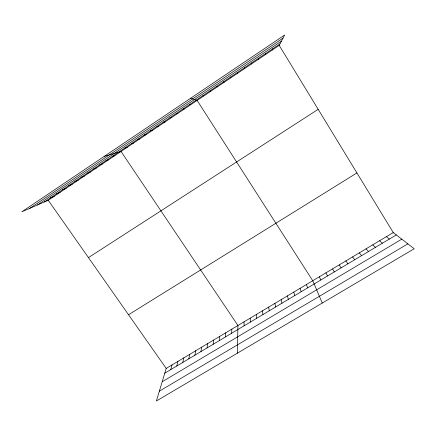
<?xml version="1.0" encoding="UTF-8"?>
<svg xmlns="http://www.w3.org/2000/svg" width="436" height="436" viewBox="0 0 436 436"><rect width="100%" height="100%" fill="white"/><g stroke="black" fill="none" stroke-linecap="round" stroke-linejoin="round"><path stroke-width="0.65" d="M237.369 353.182L237.936 325.496L121.044 151.461L104.111 156.442M231.641 333.251L231.843 329.142M244.536 68.632L244.585 67.635M225.456 336.946L225.772 332.772M219.292 340.63L219.722 336.396M213.144 344.298L213.695 339.998M207.024 347.955L207.683 343.595M200.925 351.596L201.699 347.176M251.419 64.016L251.61 62.92M194.843 355.226L195.731 350.746M188.788 358.844L189.785 354.305M182.749 362.447L183.861 357.852M176.738 366.044L177.953 361.384M170.743 369.619L172.067 364.905M258.325 59.383L258.662 58.19M393.256 232.562L166.203 368.415L156.399 400.989L414.2 248.76L393.256 232.562L279.204 45.377L284.648 35.011L21.8 211.803L48.243 200.288L279.204 45.377M265.257 54.734L265.742 53.437M272.217 50.064L272.854 48.669M29.806 208.321L282.991 38.166M37.463 204.985L281.411 41.175M44.39 201.966L279.994 43.878M88.459 257.605L318.171 109.332M128.544 314.738L356.921 172.934M164.77 373.189L396.302 234.917M162.192 381.745L401.779 239.157M159.353 391.174L407.851 243.849M50.445 197.9L54.189 196.298M56.527 193.824L60.157 192.298M62.631 189.725L66.147 188.281M68.757 185.616L72.158 184.248M74.905 181.49L78.191 180.204M81.074 177.354L84.246 176.139M87.265 173.196L90.323 172.062M93.484 169.026L96.421 167.974M99.724 164.841L102.547 163.865M105.986 160.633L108.689 159.745M112.275 156.415L114.853 155.608M124.919 147.935L127.258 147.292M131.274 143.667L133.492 143.112M137.656 139.384L139.749 138.915M144.065 135.089L146.033 134.702M150.491 130.773L152.338 130.473M156.949 126.44L158.666 126.227M163.429 122.096L165.015 121.966M169.931 117.731L171.392 117.693M176.46 113.349L177.79 113.398M183.011 108.951L184.215 109.093M189.595 104.536L190.663 104.765M190.668 98.22L197.132 100.427L312.743 280.735L322.28 303.042M203.029 95.522L203.825 95.936M209.885 90.922L210.544 91.429M386.405 236.661L389.31 239.097M379.582 240.743L382.345 243.255M372.785 244.809L375.407 247.397M366.017 248.858L368.496 251.523M216.768 86.301L217.292 86.906M359.269 252.896L361.608 255.638M352.55 256.918L354.751 259.731M345.852 260.924L347.917 263.813M48.243 200.288L166.203 368.415M339.181 264.914L341.11 267.878M332.537 268.892L334.325 271.928M223.684 81.663L224.066 82.36M325.915 272.854L327.572 275.961M319.315 276.8L320.842 279.983M306.388 284.539L307.653 287.858M300.055 288.327L301.189 291.717M230.622 77.003L230.862 77.804M293.744 292.104L294.752 295.564M287.455 295.864L288.338 299.39M281.187 299.614L281.95 303.211M274.942 303.352L275.579 307.009M268.723 307.075L269.235 310.803M237.593 72.332L237.685 73.226M262.521 310.786L262.913 314.574M256.341 314.481L256.619 318.34M250.188 318.166L250.34 322.084M244.051 321.839L244.084 325.823"/></g></svg>
